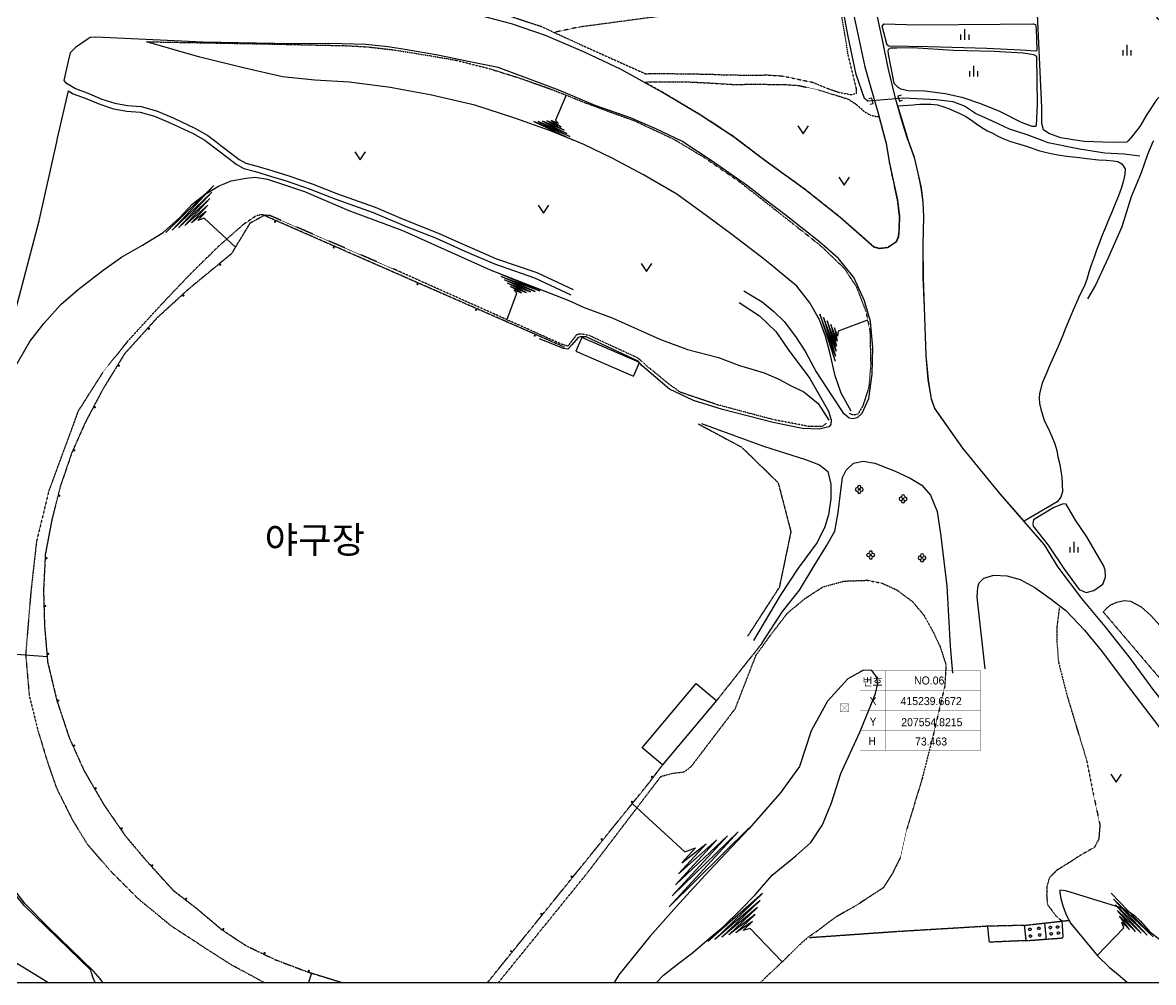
# Model space of a CAD drawing. Header units: millimetres. Extents: x 0 to 945143, y -500 to 526502.
# Drawn here: x 106782 to 318654, y 0 to 179861 of the extents above; entities that cross this region are included whole.
import ezdxf

# ---------------------------------------------------------------- set-up
doc = ezdxf.new("R2010")
doc.units = ezdxf.units.MM
for name, pattern in [('ANYANG1', [11.5, 6, -1, 1, -1.5, 1, -1]), ('ANYANG6', [4, 2, -2]), ('DASHDOT', [1, 0.5, -0.25, 0, -0.25])]:
    doc.linetypes.add(name, pattern=pattern)
for name, color, linetype in [('0-0W', 7, 'Continuous'), ('AAC006', 7, 'ANYANG1'), ('AE340', 7, 'Continuous'), ('AZ070', 7, 'Continuous'), ('AZ071', 7, 'ANYANG6'), ('DAA002', 3, 'Continuous'), ('DD0011', 3, 'Continuous'), ('DZ001', 7, 'ANYANG6'), ('DZ0011', 3, 'Continuous'), ('h', 7, 'Continuous'), ('J-동경계선', 9, 'DASHDOT'), ('MM', 1, 'Continuous'), ('mt', 7, 'Continuous'), ('SLOPE', 9, 'Continuous'), ('t', 7, 'Continuous'), ('현황', 7, 'Continuous')]:
    doc.layers.add(name, color=color, linetype=linetype)
doc.styles.add('gg', font='')
doc.styles.add('STYLE1', font='')
doc.styles.get('gg').set_extended_font_data('Gulim')
doc.styles.get('STYLE1').set_extended_font_data('Gulim')

# ---------------------------------------------------------------- blocks, each defined once
blk = doc.blocks.new('DAA002')
at = {"layer": 'DAA002', "color": 7}
for points in [[(-0.75, 0), (-0.75, -1)], [(0, 1), (0, -1)], [(0.75, 0), (0.75, -1)]]:
    blk.add_lwpolyline(points, dxfattribs=at)
blk = doc.blocks.new('DD0011')
at = {"layer": 'DD0011', "color": 7}
blk.add_circle((0, 0), 0.15, dxfattribs=at)
for centre, radius, start, end in [((-0.44, 0), 0.312, 53.1301, 306.8699), ((0, 0.44), 0.313, 323.1301, 216.8699), ((0.44, 0), 0.312, 233.1301, 126.8699), ((0, -0.44), 0.312, 143.1301, 36.8699)]:
    blk.add_arc(centre, radius, start, end, dxfattribs=at)
blk = doc.blocks.new('DZ0011')
at = {"layer": 'DZ0011', "color": 7}
blk.add_lwpolyline([(-1, 0.6), (0, -0.9), (1, 0.6)], dxfattribs=at)
blk = doc.blocks.new('20')
at = {"layer": 'h', "color": 7, "const_width": 0.225}
blk.add_lwpolyline([(-0.12, 0.3, 1), (0.11, 0.3, 1)], format="xyb", close=True, dxfattribs=at)
blk = doc.blocks.new('DC')
at = {"layer": 'h', "xscale": 0.8999999999999999, "yscale": 0.8999999999999999, "zscale": 0.8999999999999999, "rotation": 358.3435831865741}
blk.add_blockref('20', (-0.01, -0.02), dxfattribs=at)
blk = doc.blocks.new('mm')
at = {"layer": 'MM', "const_width": 0.03}
blk.add_lwpolyline([(-0.75, -0.75), (0.75, -0.75), (0.75, 0.75), (-0.75, 0.75)], close=True, dxfattribs=at)
for points in [[(-0.75, -0.75), (0.75, 0.75)], [(-0.75, 0.75), (0.75, -0.75)]]:
    blk.add_lwpolyline(points, dxfattribs=at)

msp = doc.modelspace()

# ---------------------------------------------------------------- linework, layer by layer
at = {"layer": 'AAC006', "extrusion": (0.000761888, -0.001614, 0.999998), "elevation": -72244, "flags": 128}
for points in [[(177714, 132362), (152104, 143596), (149403, 142117), (145953, 136414), (137980, 129844), (131981, 124366), (125920, 117658), (121776, 110886), (118572, 104804), (116015, 99065), (113875, 92778), (112301, 86508), (111098, 80189), (110751, 73361), (110941, 66706), (111511, 59947), (113292, 52526), (115541, 45773), (118334, 39569), (122083, 33133), (126172, 27225), (130285, 22378), (135081, 17103), (139473, 13715), (144141, 9775), (148673, 6785), (154183, 4139), (160136, 1891), (166159, 26), (166688, -116)], [(177714, 132362), (152104, 143596), (149403, 142117), (145953, 136414), (137980, 129844), (131981, 124366), (125920, 117658), (121776, 110886), (118572, 104804), (116015, 99065), (113875, 92778), (112301, 86508), (111098, 80189), (110751, 73361), (110941, 66706), (111511, 59947), (113292, 52526), (115541, 45773), (118334, 39569), (122083, 33133), (126172, 27225), (130285, 22378), (135081, 17103), (139473, 13715), (144141, 9775), (148673, 6785), (154183, 4139), (160136, 1891), (166159, 26), (166688, -116)], [(208382, 118907), (177714, 132362)], [(233368, 104584), (241531, 100203), (248390, 93541), (250781, 84337), (248618, 73935), (242692, 64793)], [(245422, 63507), (236875, 52705)], [(193972, -116), (224180, 37243), (226752, 40642)], [(193972, -116), (224180, 37243), (226752, 40642)], [(193972, -116), (224180, 37243), (226752, 40642)], [(193972, -116), (224180, 37243), (226752, 40642)], [(294503, 10571), (302917, 11521)], [(294503, 10571), (302917, 11521)], [(294503, 10571), (302917, 11521)], [(294503, 10571), (302917, 11521)], [(294825, 7704), (301822, 8225), (301624, 11375)], [(294825, 7704), (301822, 8225), (301624, 11375)], [(294825, 7704), (301822, 8225), (301624, 11375)], [(298666, 7990), (298376, 11009)], [(298666, 7990), (298376, 11009)], [(298666, 7990), (298376, 11009)], [(298666, 7990), (298376, 11009)], [(254271, 8296), (270627, 9442), (287670, 10467)]]:
    msp.add_lwpolyline(points, dxfattribs=at)
msp.add_lwpolyline([(294825, 7704), (287976, 7413), (287670, 10467), (294497, 10626)], close=True, dxfattribs=at)
msp.add_lwpolyline([(294825, 7704), (287976, 7413), (287670, 10467), (294497, 10626)], close=True, dxfattribs=at)
msp.add_lwpolyline([(294825, 7704), (287976, 7413), (287670, 10467), (294497, 10626)], close=True, dxfattribs=at)
msp.add_lwpolyline([(294825, 7704), (287976, 7413), (287670, 10467), (294497, 10626)], close=True, dxfattribs=at)
at = {"layer": 'AAC006', "extrusion": (0.000761888, -0.001614, 0.999998)}
for centre in [(300749, 10263, -72244), (300749, 10263, -72244), (300749, 10263, -72244), (300749, 10263, -72244), (295582, 9815, -72244), (295582, 9815, -72244), (295582, 9815, -72244), (295582, 9815, -72244), (295674, 8552, -72244), (295674, 8552, -72244), (295674, 8552, -72244), (295674, 8552, -72244), (297247, 10000, -72244), (297247, 10000, -72244), (297247, 10000, -72244), (297247, 10000, -72244), (297401, 8767, -72244), (297401, 8767, -72244), (297401, 8767, -72244), (297401, 8767, -72244), (299410, 10163, -72244), (299410, 10163, -72244), (299410, 10163, -72244), (299410, 10163, -72244), (299560, 8983, -72244), (299560, 8983, -72244), (299560, 8983, -72244), (299560, 8983, -72244), (300917, 9118, -72244), (300917, 9118, -72244), (300917, 9118, -72244), (300917, 9118, -72244)]:
    msp.add_circle(centre, 229, dxfattribs=at)
at = {"layer": 'AE340', "extrusion": (0.000761888, -0.001614, 0.999998), "elevation": -72244, "flags": 128}
for points in [[(265613, 164460), (266195, 164607), (265950, 165577), (265368, 165430)], [(271428, 166150), (270851, 165986), (271123, 165024), (271701, 165188)]]:
    msp.add_lwpolyline(points, dxfattribs=at)
at = {"layer": 'AZ070', "extrusion": (0.000761888, -0.001614, 0.999998), "elevation": -72244, "flags": 128}
for points in [[(177683, 167238), (175758, 167603), (167998, 168555), (161599, 168938), (155519, 169557), (148499, 171238), (140056, 173282), (130023, 176142)], [(210473, 157516), (205776, 159479), (199047, 161867), (191590, 164260), (183202, 166192), (177683, 167238)], [(262087, 106916), (260228, 110275), (259101, 113541), (258123, 117700), (257290, 120986), (256141, 124035), (254357, 127213), (251875, 130360), (247930, 133693), (246838, 134568), (245301, 135766), (239737, 140064), (235186, 143381), (229434, 147603), (223192, 151202), (217324, 154364), (211979, 156886), (210473, 157516)], [(121850, -116), (121412, 494), (120132, 1992), (111743, 10095), (107338, 14623), (104759, 17915), (103078, 21165), (101181, 25671), (96978, 36843), (93832, 46695), (91627, 56257), (91214, 61898), (91532, 65932), (92506, 69654), (94423, 75443), (96338, 81826), (97582, 86906), (100307, 98691), (102849, 108117), (105404, 115100), (108188, 119970), (110791, 123337), (114027, 126890), (117234, 129737), (121913, 133359), (125342, 135768), (129318, 138040), (133197, 140439), (136203, 143129), (138588, 145700), (141023, 147611), (143532, 149070), (145924, 150069), (148723, 150589), (150418, 150755), (152703, 150426), (159644, 148097), (167977, 144549), (177706, 140901)], [(177706, 140901), (178483, 140610), (194459, 133416), (209206, 127642), (212059, 126369), (217282, 124402), (226232, 120424), (231419, 118508), (237196, 116977), (241145, 115497), (243311, 114879), (245763, 114121), (248523, 112950), (250831, 111664), (253230, 110551), (255925, 108360), (257909, 105212)], [(309516, 69517), (309759, 69770), (310633, 70548), (311883, 71132), (313236, 71453), (314420, 71325), (316438, 70244), (318243, 68654), (320508, 66115), (327044, 59095), (329098, 56609), (330614, 54722), (333302, 51816), (335959, 49033), (338534, 45961), (340527, 43437), (342070, 40686), (343559, 36805), (344630, 33744), (345583, 30193), (346632, 25967), (347201, 22038), (347629, 18411), (348236, 13607), (348946, 9831), (349861, 5963), (351177, 982), (351521, -116)], [(247276, 20001), (251721, 23588), (254496, 26116), (256720, 29393), (258427, 33501), (260168, 38998), (263692, 46754), (265523, 51203), (266625, 54035), (267055, 55874), (266849, 57143), (265942, 58353), (264415, 58384), (261466, 56750), (257679, 52580), (254576, 47008), (252388, 40316), (248801, 35340), (242901, 28647), (235478, 20778), (229837, 14662), (224344, 8478), (218559, 1275), (217648, -116)]]:
    msp.add_lwpolyline(points, dxfattribs=at)
at = {"layer": 'AZ070', "extrusion": (0.000761888, -0.001614, 0.999998), "elevation": -72244}
for points in [[(225624, -116), (226926, 1209), (229547, 3311), (232333, 5405), (235474, 8113), (238106, 10321), (241240, 13335), (244094, 16302), (247276, 20001)], [(301201, 17212), (302241, 17080), (312363, 13959), (313864, 13319), (315106, 12500), (316315, 11347), (317998, 9440), (319926, 7920), (322730, 6043), (325051, 4312), (328012, 2165), (330305, 155), (330602, -116)]]:
    msp.add_lwpolyline(points, dxfattribs=at)
at = {"layer": 'AZ071', "extrusion": (0.000761888, -0.001614, 0.999998), "elevation": -72244, "flags": 128}
for points in [[(130045, 176158), (153421, 175735), (167296, 175427), (171404, 175204), (176485, 174625), (177677, 174432)], [(177677, 174432), (183177, 173540), (187983, 172709), (194271, 171129), (200050, 169334), (206104, 167183), (212304, 164710), (221528, 161337), (228961, 157852), (229489, 157533)], [(229489, 157533), (234464, 154530), (241179, 149916), (251091, 142132), (256362, 137938), (260773, 133707), (263065, 130219), (264844, 125573), (265599, 121961), (265745, 115790), (265404, 111478), (264262, 107913), (263368, 106395), (262822, 106235), (262256, 106263), (261786, 106497)], [(177713, 132959), (176884, 133330), (153169, 143581), (151443, 143737), (150513, 143489), (148148, 141868), (143586, 137857), (138225, 132589), (132695, 126779), (126465, 119971), (121886, 114254), (117231, 106941), (114485, 99432), (111721, 91891), (109432, 82479), (108389, 73176), (107402, 61302), (108083, 53597), (109681, 47150), (111575, 40900), (113185, 36296), (116198, 30273), (118939, 25819), (123023, 21050), (128664, 15422), (134730, 10454), (140738, 6534), (145995, 3174), (151910, -14), (152111, -116)], [(257412, 104614), (256614, 104025), (254259, 104044), (247432, 105354), (236992, 108131), (230079, 110462), (227868, 112054), (225604, 113935), (223798, 115364), (223267, 115937), (222056, 116913), (212974, 121113), (211688, 121359), (210994, 121328), (210581, 121182), (208994, 119095), (207920, 119436), (177713, 132959)], [(196023, -116), (212661, 20408), (226434, 38474), (228533, 39057), (230858, 39360), (232152, 40374), (240386, 51201), (242488, 56617), (244256, 61175), (246840, 64774), (250126, 69058), (253442, 71828), (256796, 74007), (260789, 75083), (265112, 75242), (267933, 74669), (270669, 73408), (273518, 71304), (275684, 68723), (277299, 65830), (278731, 62816), (279852, 59384), (279615, 55416), (277374, 45886), (275424, 38253), (272507, 28609), (271333, 23350), (269781, 20234), (268095, 17595), (263730, 14774)], [(345395, -116), (345145, 560), (343884, 4761), (342973, 7681), (342186, 10767), (341147, 14525), (340350, 17672), (339457, 21166), (338530, 24538), (337712, 27028), (336919, 29267), (335871, 32011), (335163, 33520), (334046, 35680), (332415, 38560), (330870, 41233), (326366, 48131), (322198, 53971), (320004, 56776), (309258, 69392)], [(245105, -116), (245190, -39), (246737, 1476), (248420, 3029), (250159, 4687), (252300, 6846), (254009, 8354), (255725, 9533), (257768, 11086), (259327, 12240), (260827, 13099), (262236, 13865), (263730, 14774), (264781, 15461)]]:
    msp.add_lwpolyline(points, dxfattribs=at)
at = {"layer": 'AZ071', "linetype": 'ByBlock', "extrusion": (0.000761888, -0.001614, 0.999998), "elevation": -72244, "flags": 128}
msp.add_lwpolyline([(301167, 17173), (301167, 17151), (301154, 16644), (301363, 15594), (301723, 14258), (302437, 12399), (303263, 10889), (308297, 4791), (310413, 2751), (312471, 1068), (313834, -116)], dxfattribs=at)
at = {"layer": 'DZ001', "extrusion": (0.000761888, -0.001614, 0.999998), "elevation": -72244, "flags": 128}
msp.add_lwpolyline([(259122, 185727), (258730, 188902), (258055, 191374), (255947, 193197), (252574, 194639), (248290, 196070), (243698, 197205), (237951, 197338), (230751, 197118), (224028, 196721), (218300, 195952), (210767, 195742), (202180, 195681), (195950, 196328), (189883, 196607), (188000, 194831), (186358, 192188), (185784, 189522), (185824, 186373), (185924, 185228), (186344, 184637), (188455, 183600), (195573, 181821), (203986, 179044), (211930, 175371), (223528, 170172), (227138, 170204), (235623, 170085), (238470, 169957), (243235, 169895), (246390, 169936), (249070, 169763), (251880, 169185), (254859, 168566), (257564, 167453), (259837, 166670), (262063, 166252), (263115, 166521), (263074, 167371), (261540, 173601), (260220, 181617)], close=True, dxfattribs=at)
for points in [[(262056, 183437), (255380, 183077), (248534, 182899), (235109, 181922), (224351, 180678), (211104, 178901), (206481, 177924), (206434, 177913)], [(241194, 157544), (240083, 158387), (233908, 162436), (226759, 166678), (223507, 168501), (224020, 168664), (228063, 168676), (232238, 168610), (235896, 168413), (239881, 168167), (244574, 168190), (249211, 168159), (252164, 167975), (255920, 167147), (259209, 166138), (261512, 165411), (262996, 164467), (264477, 163115), (265626, 162439), (266645, 162177), (267267, 162157), (268485, 157569)], [(268485, 157569), (268599, 157140), (269167, 153720), (269842, 150456), (270709, 146522), (271067, 143515), (271032, 141238), (270888, 139617), (270453, 138605), (268888, 137593), (267386, 137418), (266371, 137704), (264819, 139077), (264199, 139648), (260073, 143245), (253393, 148550), (246201, 153744), (241194, 157544)], [(301091, 70136), (300637, 66642), (300642, 63421), (300936, 59847), (302478, 53833), (304175, 48129), (306144, 41711), (307489, 35000), (308689, 29379), (308478, 26749), (307636, 25166), (305022, 23689), (302753, 22205), (300730, 20968), (299204, 19451), (298722, 17757), (298713, 16191), (298845, 14501), (300453, 12316), (301624, 11375)]]:
    msp.add_lwpolyline(points, dxfattribs=at)
at = {"layer": 'J-동경계선', "color": 2, "linetype": 'Continuous', "lineweight": -3}
msp.add_lwpolyline([(0, 0), (945143, 0), (945143, 526002), (0, 526002)], close=True, dxfattribs=at)
at = {"layer": 'mt', "const_width": 50, "elevation": -58495}
msp.add_lwpolyline([(263747, 43432), (286247, 43432), (286247, 58432), (263747, 58432)], close=True, dxfattribs=at)
for points in [[(268436, 58432), (268436, 43432)], [(263747, 54682), (286247, 54682)], [(263747, 50932), (286247, 50932)], [(263747, 47182), (286247, 47182)]]:
    msp.add_lwpolyline(points, dxfattribs=at)
at = {"layer": 'SLOPE', "extrusion": (0.000761888, -0.001614, 0.999998), "elevation": -72244}
for points in [[(208667, 166161), (206702, 161459), (207233, 160843), (205890, 161404), (207764, 160226), (205078, 161349), (208296, 159610), (204266, 161294), (208827, 158993), (203453, 161239), (209358, 158377), (202641, 161184), (209889, 157760)], [(146708, 137662), (140848, 143098), (139653, 142649), (141206, 144324), (138457, 142200), (141564, 145549), (137262, 141752), (141922, 146775), (136067, 141303), (142280, 148000), (134872, 140854), (142638, 149226), (133676, 140405)], [(197559, 123978), (199448, 129016), (198863, 129646), (200302, 129106), (198278, 130276), (201157, 129196), (197693, 130906), (202012, 129286), (197108, 131535), (202867, 129376), (196523, 132165), (203721, 129466), (195939, 132795)], [(265172, 124003), (259643, 121920), (259546, 120981), (258951, 122561), (259449, 120043), (258258, 123202), (259352, 119104), (257566, 123843), (259254, 118166), (256873, 124484), (259157, 117227), (256181, 125125), (259060, 116288)], [(111433, 60864), (97310, 61978), (96143, 60040), (96461, 64075), (94975, 58102), (95611, 66172), (93807, 56164), (94761, 68269), (92639, 54226), (93912, 70366), (91471, 52288), (93062, 72463), (90303, 50350)], [(221079, 33407), (230931, 24320), (232933, 25078), (230336, 22264), (234934, 25837), (229742, 20207), (236936, 26595), (229147, 18150), (238938, 27353), (228553, 16094), (240940, 28112), (227958, 14037), (242942, 28870)], [(249170, 3744), (243149, 10005), (241824, 9592), (243613, 11313), (240500, 9179), (244077, 12620), (239175, 8767), (244542, 13927), (237851, 8354), (245006, 15235), (236526, 7941), (245470, 16542), (235202, 7528)], [(308198, 4910), (313155, 10107), (312767, 11187), (314252, 9770), (312378, 12266), (315348, 9433), (311990, 13345), (316445, 9097), (311601, 14424), (317541, 8760), (311213, 15504), (318638, 8423), (310825, 16583)], [(160982, 1629), (160411, -116)]]:
    msp.add_lwpolyline(points, dxfattribs=at)
at = {"layer": '현황', "extrusion": (0.000761888, -0.001614, 0.999998), "elevation": -72244}
for points in [[(306949, 245791), (368431, 275997), (369114, 274651), (356833, 268427), (378843, 223526), (317710, 193588), (317064, 194728), (332111, 202278), (332043, 202461), (331142, 204248), (330925, 204206), (314066, 196135), (312765, 196044), (307076, 195836), (290131, 194661), (280335, 194190), (274913, 193998), (272016, 193657), (270361, 193119), (269072, 192507), (267673, 191249), (266910, 189791), (266445, 188085), (266411, 186153), (266539, 183847), (266926, 180855), (267963, 176202), (268954, 171282), (270288, 165848), (271529, 161493), (272579, 158018), (272743, 157573)], [(261203, 199242), (261210, 197385), (261399, 194168), (261315, 190236), (261474, 186142), (262946, 179302), (264664, 171481), (267223, 162517), (268537, 157569)], [(241111, 157544), (240054, 158346), (233882, 162394), (226734, 166635), (219008, 170965), (212237, 174126), (204812, 177351), (198419, 179512), (192709, 181016), (187767, 182206), (184471, 183021), (183742, 183785), (183550, 186269), (183668, 188472), (184507, 191591), (185750, 194316), (187605, 196852), (191994, 195475)], [(304842, 157602), (301396, 158150), (299133, 158937), (298147, 159661), (297822, 160851), (297811, 163828), (296895, 183991), (296257, 189579), (295477, 189825), (290648, 190635), (289816, 191303), (289930, 192096), (290476, 192503), (295839, 193454), (305160, 194662), (312514, 195394), (313113, 195271), (313619, 194524), (319437, 180606), (320075, 180146), (320975, 180132), (322148, 180249), (334705, 186250), (350797, 194185), (352070, 194559), (353202, 194446), (353349, 193513), (352988, 192006), (348634, 187284), (340852, 180641), (334656, 176462), (331467, 174680), (326647, 172004), (322722, 168867), (319307, 165303), (317467, 162523), (316157, 160281), (314808, 158551), (313982, 157610)], [(298032, 157595), (295065, 158701), (291734, 159754), (288534, 161283), (285388, 162690), (283337, 164108), (281179, 164921), (277995, 165302), (271962, 165587), (265236, 165021), (264586, 165527), (263036, 170036), (261544, 177121), (260291, 183764), (259800, 188057)], [(177677, 174834), (175294, 175218), (171161, 175639), (166719, 175757), (164222, 175811), (158586, 175789), (154036, 175828), (140575, 176097), (120531, 176989), (119509, 176939), (118906, 176597), (116719, 175069), (115735, 174064), (115352, 172496), (114591, 168877), (114850, 168522), (116749, 167370), (118962, 166567), (121677, 165420), (124113, 164637), (126491, 164211), (129049, 164002), (131901, 163193), (135053, 161890), (139132, 159980), (141544, 158600), (143015, 157457)], [(230344, 157534), (225337, 159901), (220753, 161886), (214090, 164210), (207305, 167060), (201795, 169115), (195924, 171302), (190660, 172376), (184647, 173655), (180273, 174415), (177677, 174834)], [(230344, 157534), (225337, 159901), (220753, 161886), (214090, 164210), (207305, 167060), (201795, 169115), (195924, 171302), (190660, 172376), (184647, 173655), (180273, 174415), (177677, 174834)], [(230344, 157534), (225337, 159901), (220753, 161886), (214090, 164210), (207305, 167060), (201795, 169115), (195924, 171302), (190660, 172376), (184647, 173655), (180273, 174415), (177677, 174834)], [(230344, 157534), (225337, 159901), (220753, 161886), (214090, 164210), (207305, 167060), (201795, 169115), (195924, 171302), (190660, 172376), (184647, 173655), (180273, 174415), (177677, 174834)], [(113245, 157431), (113387, 158071), (115412, 166952), (116292, 166418), (118578, 165588), (121311, 164434), (123858, 163615), (126355, 163168), (128861, 162963), (131555, 162198), (134629, 160928), (138647, 159046), (140958, 157724), (141304, 157455)], [(272796, 157573), (270810, 164174), (273717, 164321), (274218, 164409), (274974, 164481), (276007, 164492), (277028, 164466), (278237, 164311), (279467, 163991), (280529, 163608), (281447, 163165), (282320, 162750), (283547, 162140), (284463, 161610), (285576, 160755), (286580, 160068), (287530, 159520), (288690, 158949), (289695, 158433), (290700, 157938), (291608, 157590)], [(120481, -116), (120330, 138), (120021, 851), (119767, 1683), (119649, 2200), (107149, 14266), (104034, 18148), (102206, 21361), (99920, 27784), (95520, 40095), (92773, 49362), (92119, 52132), (90725, 58711), (90388, 62347), (90634, 65554), (91971, 70416), (96066, 84097), (97294, 89937), (99925, 101784), (103675, 118851), (109943, 142586), (113245, 157431)], [(141304, 157455), (143323, 155886), (145421, 154331), (146851, 153242), (148281, 152434), (150494, 151860), (153443, 150934), (156386, 150060), (160717, 148563), (165498, 146644), (172544, 144174), (177705, 141971)], [(143015, 157457), (143958, 156724), (146052, 155172), (147430, 154122), (148678, 153417), (150783, 152870), (153750, 151939), (156707, 151061), (161084, 149548), (165868, 147628), (172924, 145154), (177704, 143114)], [(241983, 129482), (245422, 127435), (247603, 125633), (249501, 123732), (251628, 120914), (253526, 118073), (255544, 114332), (258487, 109787), (260514, 106691), (261718, 105652), (262384, 105567), (263286, 105752), (264140, 106583), (265381, 109325), (266046, 113855), (266133, 118858), (265731, 123733), (264598, 127604), (262567, 131956), (259683, 135559), (256202, 138593), (249631, 143812), (246888, 145833), (242677, 149160), (235880, 153900), (230564, 157430), (230344, 157534)], [(268537, 157569), (268648, 157150), (269217, 153729), (269891, 150466), (270759, 146531), (271117, 143517), (271082, 141235), (270937, 139604), (270493, 138571), (268905, 137544), (267382, 137367), (266346, 137659), (264785, 139040), (264166, 139611), (260041, 143206), (253363, 148510), (246171, 153704), (241111, 157544)], [(272743, 157573), (273889, 154462), (274572, 151527), (275173, 148804), (275513, 146092), (275635, 143385), (275533, 138099), (275543, 131979), (275771, 126357), (276087, 117375), (276485, 112806), (277082, 109206), (277739, 107378), (282971, 99983), (289941, 91426), (298238, 81885), (300827, 77721), (305235, 71800), (309584, 66597), (314371, 60608), (318805, 54517), (323150, 49163), (326252, 44727), (329478, 39979), (331485, 36415), (333658, 32495), (335415, 29184), (336523, 26443), (337087, 24931), (337655, 22929), (338912, 17269), (339352, 15670), (339765, 14132), (340262, 11836), (340626, 9954), (340938, 8000), (341575, 5735), (342249, 3302), (342813, 1144), (343104, 37), (343149, -116)], [(291608, 157590), (291928, 157467), (293235, 157095), (294509, 156714), (295815, 156291), (297199, 155807), (298439, 155460), (299558, 155210), (300778, 154968), (301975, 154778), (303595, 154580), (304838, 154448), (306235, 154292), (308443, 154056), (309831, 153939), (311174, 153854), (312072, 153719), (312790, 153290), (313394, 152312), (313366, 151257), (313134, 150182), (312733, 148853), (312182, 147304), (311664, 146094), (310905, 144252), (310194, 142493), (309652, 141233), (308976, 139579), (308624, 138550), (308074, 137078), (307638, 135816), (307052, 134267), (306615, 132961), (306253, 131621), (305731, 130293), (305000, 128868), (304309, 127281), (303623, 125705), (302974, 124212), (302313, 122603), (301710, 121004), (300890, 119069), (299424, 115840), (299078, 115000), (298695, 114026), (298249, 113031), (297890, 112168), (297394, 110263), (297337, 109386), (297402, 108364), (297633, 107295), (297917, 106215), (298255, 105267), (299252, 103191), (299674, 102198), (300225, 100815), (300612, 99579), (300826, 98388), (301158, 96918), (301374, 95683), (301561, 94571), (301707, 91848), (301358, 90796), (300657, 89968), (294472, 86292), (289980, 91458), (283011, 100013), (277783, 107401), (277130, 109219), (276534, 112812), (276137, 117378), (275821, 126359), (275593, 131980), (275583, 138099), (275685, 143386), (275563, 146096), (275222, 148812), (274621, 151538), (273937, 154476), (272796, 157573)], [(316201, 154712), (313222, 155094), (309636, 155275), (304879, 156030), (298999, 157235), (298032, 157595)], [(313982, 157610), (313718, 157309), (310963, 157248), (305772, 157454), (304842, 157602)], [(318781, 157614), (318625, 157414), (317583, 155042), (316391, 151578), (314560, 147092), (312769, 141468), (310258, 135636), (307869, 130551), (306383, 127950)], [(177704, 143114), (178785, 142653), (184603, 140370), (190098, 137902), (195626, 135494), (203158, 132919), (209995, 129710)], [(177705, 141971), (178387, 141680), (184196, 139401), (189673, 136941), (195246, 134513), (202764, 131943), (209549, 128759)], [(241125, 127287), (244893, 124796), (247962, 121861), (250253, 118473), (254349, 113029), (257865, 106944), (258334, 105212), (258281, 104435), (257921, 103982), (256106, 103570), (252947, 103692), (247456, 104813), (237945, 107216), (232548, 108934), (228064, 111056), (222942, 115420), (222176, 116322), (212459, 120830), (211388, 120871), (210947, 120724), (209771, 119357), (209008, 118523), (208171, 118659), (203691, 120506)], [(234044, 104625), (245674, 100387), (253557, 97888), (256134, 96851), (257688, 95604), (258259, 93259), (258261, 90499), (257842, 87526), (257155, 85246), (255725, 82312), (252168, 77523), (248782, 72370), (243782, 63974)], [(245422, 63507), (249225, 69416), (252392, 73399), (255151, 77919), (257444, 81694), (259004, 84427), (259654, 87935), (260111, 91552), (260470, 94469), (261167, 95873), (262512, 97174), (264343, 97555), (266489, 97197), (270211, 95754), (273113, 94384), (275354, 93076), (276944, 91210), (278186, 88132), (278897, 83509), (280034, 74134), (280638, 62910), (281077, 57802)], [(287166, 58634), (285691, 72099), (285803, 73947), (286042, 74784), (286934, 75624), (288800, 76176), (291253, 76075), (293718, 75396), (296490, 73886), (299351, 71848), (302276, 69551), (305824, 65899), (308923, 62052), (314452, 54767), (319640, 47905), (323679, 41922), (326283, 37897), (329241, 32968), (331519, 28475), (333109, 24469), (336168, 13419), (339393, -116)], [(111577, -116), (99358, 7304), (94349, 10482), (92066, 12527), (88405, 16381), (86397, 19331), (83798, 25377), (77387, 45021), (76031, 47791), (75756, 48263), (75300, 48690), (74670, 49291), (74198, 49634), (73641, 49926), (72725, 50274), (71213, 50560), (60321, 51734), (59365, 51728), (57421, 51609), (56494, 51457), (55218, 51052), (54078, 50512), (50055, 48441), (42133, 42148), (37510, 38201), (32797, 32967), (29247, 28778), (27725, 26175), (19392, 1774), (18709, -116)]]:
    msp.add_lwpolyline(points, dxfattribs=at)
for points in [[(268274, 179511), (274476, 179354), (290016, 179443), (296253, 179544), (296635, 179374), (296718, 178640), (296843, 174579), (296702, 174380), (293883, 174568), (287511, 174924), (276585, 175222), (269166, 175324), (268819, 175528), (267905, 179052)], [(270828, 167677), (271375, 167355), (272787, 167013), (275897, 166935), (279679, 166449), (282788, 165804), (286286, 164603), (289858, 163177), (293952, 161092), (295915, 160312), (296693, 160309), (296789, 160464), (296985, 164488), (296885, 173380), (296333, 173678), (294298, 174000), (288887, 174340), (281236, 174540), (273599, 174999), (270666, 174968), (269428, 174945), (269022, 174732), (268975, 174472), (269027, 173861), (270105, 168390)], [(222392, 116034), (211610, 120756), (210489, 118196), (221270, 113474)], [(306137, 72945), (307568, 73303), (309249, 74500), (309711, 75827), (309659, 77200), (309392, 77996), (306231, 83366), (304132, 86514), (302385, 89483), (301869, 89533), (301491, 89470), (300057, 88860), (296227, 86596), (296098, 85881), (296212, 85402), (299000, 81849), (302033, 77277), (304775, 73533)], [(222939, 43842), (233061, 55905), (236875, 52705), (226752, 40642), (222939, 43842)]]:
    msp.add_lwpolyline(points, close=True, dxfattribs=at)

# ---------------------------------------------------------------- block references
at = {"layer": 'DAA002', "extrusion": (0.000761888, -0.001614, 0.999998), "xscale": 1000, "yscale": 1000, "zscale": 1000, "rotation": 359.9989408490567}
for p in [(283349, 177533, -72244), (313727, 174610, -72244), (284996, 170630, -72244), (303790, 81414, -72244)]:
    msp.add_blockref('DAA002', p, dxfattribs=at)
at = {"layer": 'DZ0011', "extrusion": (0.000761888, -0.001614, 0.999998), "xscale": 1000, "yscale": 1000, "zscale": 1000, "rotation": 359.9989408490567}
for p in [(253108, 159772, -72244), (170096, 154905, -72244), (260790, 150209, -72244), (204452, 144913, -72244), (223721, 134012, -72244), (311720, 38291, -72244)]:
    msp.add_blockref('DZ0011', p, dxfattribs=at)
at = {"layer": 'MM', "xscale": 1000, "yscale": 1000, "zscale": 1000}
msp.add_blockref('mm', (260782, 51447), dxfattribs=at)
at = {"layer": 't', "extrusion": (0.000761888, -0.001614, 0.999998), "xscale": 1000, "yscale": 1000, "zscale": 1000}
for p, rotation in [((154234, 142662, -72244), 156.3128686786044), ((165223, 137841, -72244), 156.3128686786044), ((143693, 134551, -72244), 219.4885248811456), ((180909, 130960, -72244), 156.3128686823241), ((136800, 128766, -72244), 222.3997754403602), ((191898, 126139, -72244), 156.3128686823241), ((130322, 122530, -72244), 227.8996138187789), ((202887, 121318, -72244), 156.3128686823241), ((124650, 115582, -72244), 238.5351647107601), ((120147, 107795, -72244), 242.2186617176035), ((116285, 99670, -72244), 245.9920042656492), ((113462, 91133, -72244), 255.9068074570049), ((111057, 79391, -72244), 267.0896634451575), ((110835, 70400, -72244), 271.6342889867511), ((111386, 61420, -72244), 274.8194026964167), ((113266, 52633, -72244), 283.4943821143221), ((116269, 44157, -72244), 294.2359016084741), ((224942, 38250, -72244), 52.8843977274263), ((120332, 36140, -72244), 300.2199401676647), ((221201, 33559, -72244), 51.04174741916857), ((125224, 28594, -72244), 304.6865292599173), ((215543, 26561, -72244), 51.04174741916857), ((130943, 21654, -72244), 312.2758734733662), ((209884, 19562, -72244), 51.04174741916857), ((137336, 15363, -72244), 322.3522549053344), ((204225, 12564, -72244), 51.04174741916857), ((144302, 9668, -72244), 326.5839939622888), ((152066, 5156, -72244), 334.3562447882352), ((198566, 5565, -72244), 51.04174741916857), ((160411, 1806, -72244), 342.7939923556377)]:
    msp.add_blockref('DC', p, dxfattribs=dict(at, rotation=rotation))
at = {"layer": '현황', "extrusion": (0.000761888, -0.001614, 0.999998), "xscale": 1000, "yscale": 1000, "zscale": 1000, "rotation": 359.9989408490567}
for p in [(263599, 92270, -72244), (271802, 90488, -72244), (265739, 79974, -72244), (275368, 79439, -72244)]:
    msp.add_blockref('DD0011', p, dxfattribs=at)

# ---------------------------------------------------------------- texts
at = {"layer": '0-0W', "color": 7, "extrusion": (0.000761888, -0.001614, 0.999998), "style": 'STYLE1'}
msp.add_text('야구장', height=5000, rotation=359.99894, dxfattribs=at).set_placement((152186, 80319, -72244))
at = {"layer": 'mt', "style": 'gg'}
for s, p in [('번호', (264162, 55577, -58495)), ('NO.06', (273817, 55824, -58495)), ('X', (265468, 51965, -58495)), ('415239.6672', (271288, 51963, -58495)), ('Y', (265468, 48135, -58495)), ('207554.8215', (271417, 48009, -58495)), ('H', (265251, 44479, -58495)), ('73.463', (273997, 44394, -58495))]:
    msp.add_text(s, height=1500, dxfattribs=at).set_placement(p)

doc.saveas('drawing.dxf')
